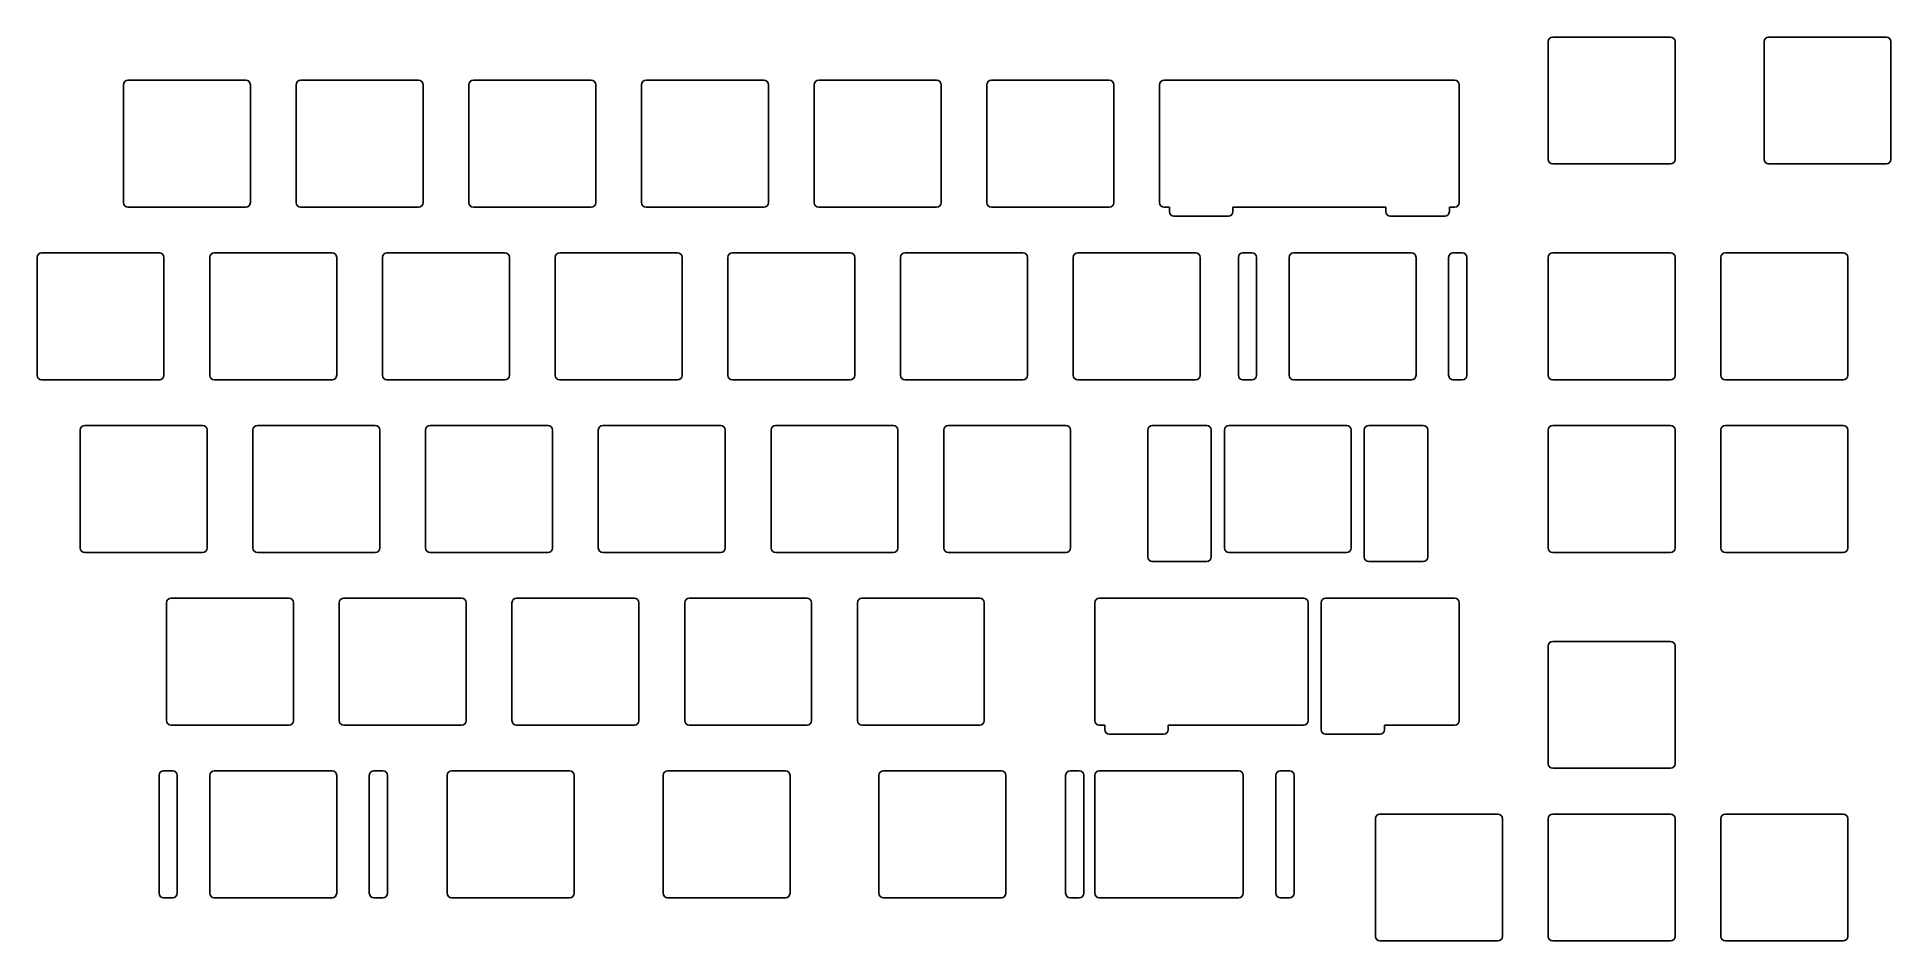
# Model space of a CAD drawing. Header units: millimetres. Extents: x 222 to 426, y -126 to -26.
import ezdxf

# ---------------------------------------------------------------- set-up
doc = ezdxf.new("R2010")
doc.units = ezdxf.units.MM

msp = doc.modelspace()

# ---------------------------------------------------------------- linework, layer by layer
for p, q in [((401.7875, -26.3375), (388.7875, -26.3375)), ((425.6, -26.3375), (412.6, -26.3375)), ((388.2875, -26.8375), (388.2875, -39.8375)), ((402.2875, -39.8375), (402.2875, -26.8375)), ((412.1, -26.8375), (412.1, -39.8375)), ((426.1, -39.8375), (426.1, -26.8375)), ((231.125, -31.6), (231.125, -44.6)), ((244.625, -31.1), (231.625, -31.1)), ((245.125, -44.6), (245.125, -31.6)), ((250.175, -31.6), (250.175, -44.6)), ((263.675, -31.1), (250.675, -31.1)), ((264.175, -44.6), (264.175, -31.6)), ((269.225, -31.6), (269.225, -44.6)), ((282.725, -31.1), (269.725, -31.1)), ((283.225, -44.6), (283.225, -31.6)), ((288.275, -31.6), (288.275, -44.6)), ((301.775, -31.1), (288.775, -31.1)), ((302.275, -44.6), (302.275, -31.6)), ((307.325, -31.6), (307.325, -44.6)), ((320.825, -31.1), (307.825, -31.1)), ((321.325, -44.6), (321.325, -31.6)), ((326.375, -31.6), (326.375, -44.6)), ((339.875, -31.1), (326.875, -31.1)), ((340.375, -44.6), (340.375, -31.6)), ((345.425, -31.6), (345.425, -44.6)), ((347.012, -31.1), (345.925, -31.1)), ((353.012, -31.1), (347.012, -31.1)), ((355.45, -31.1), (353.012, -31.1)), ((358.925, -31.1), (355.45, -31.1)), ((364.975, -31.1), (358.925, -31.1)), ((368.45, -31.1), (364.975, -31.1)), ((370.888, -31.1), (368.45, -31.1)), ((376.888, -31.1), (370.888, -31.1)), ((377.975, -31.1), (376.888, -31.1)), ((378.475, -44.6), (378.475, -31.6)), ((388.7875, -40.3375), (401.7875, -40.3375)), ((412.6, -40.3375), (425.6, -40.3375)), ((231.625, -45.1), (244.625, -45.1)), ((250.675, -45.1), (263.675, -45.1)), ((269.725, -45.1), (282.725, -45.1)), ((288.775, -45.1), (301.775, -45.1)), ((307.825, -45.1), (320.825, -45.1)), ((326.875, -45.1), (339.875, -45.1)), ((345.925, -45.1), (346.512, -45.1)), ((346.512, -45.1), (346.512, -45.6)), ((347.012, -46.1), (353.012, -46.1)), ((353.512, -45.6), (353.512, -45.1)), ((353.512, -45.1), (355.45, -45.1)), ((355.45, -45.1), (358.925, -45.1)), ((358.925, -45.1), (364.975, -45.1)), ((364.975, -45.1), (368.45, -45.1)), ((368.45, -45.1), (370.388, -45.1)), ((370.388, -45.1), (370.388, -45.6)), ((370.888, -46.1), (376.888, -46.1)), ((377.388, -45.6), (377.388, -45.1)), ((377.388, -45.1), (377.975, -45.1)), ((221.6, -50.65), (221.6, -63.65)), ((235.1, -50.15), (222.1, -50.15)), ((235.6, -63.65), (235.6, -50.65)), ((240.65, -50.65), (240.65, -63.65)), ((254.15, -50.15), (241.15, -50.15)), ((254.65, -63.65), (254.65, -50.65)), ((259.7, -50.65), (259.7, -63.65)), ((273.2, -50.15), (260.2, -50.15)), ((273.7, -63.65), (273.7, -50.65)), ((278.75, -50.65), (278.75, -63.65)), ((292.25, -50.15), (279.25, -50.15)), ((292.75, -63.65), (292.75, -50.65)), ((297.8, -50.65), (297.8, -63.65)), ((311.3, -50.15), (298.3, -50.15)), ((311.8, -63.65), (311.8, -50.65)), ((316.85, -50.65), (316.85, -63.65)), ((330.35, -50.15), (317.35, -50.15)), ((330.85, -63.65), (330.85, -50.65)), ((335.9, -50.65), (335.9, -63.65)), ((349.4, -50.15), (336.4, -50.15)), ((349.9, -63.65), (349.9, -50.65)), ((354.1125, -50.65), (354.1125, -63.65)), ((355.6125, -50.15), (354.6125, -50.15)), ((356.1125, -63.65), (356.1125, -50.65)), ((359.7125, -50.65), (359.7125, -63.65)), ((373.2125, -50.15), (360.2125, -50.15)), ((373.7125, -63.65), (373.7125, -50.65)), ((377.3125, -50.65), (377.3125, -63.65)), ((378.8125, -50.15), (377.8125, -50.15)), ((379.3125, -63.65), (379.3125, -50.65)), ((388.2875, -50.65), (388.2875, -63.65)), ((401.7875, -50.15), (388.7875, -50.15)), ((402.2875, -63.65), (402.2875, -50.65)), ((407.3375, -50.65), (407.3375, -63.65)), ((420.8375, -50.15), (407.8375, -50.15)), ((421.3375, -63.65), (421.3375, -50.65)), ((222.1, -64.15), (235.1, -64.15)), ((241.15, -64.15), (254.15, -64.15)), ((260.2, -64.15), (273.2, -64.15)), ((279.25, -64.15), (292.25, -64.15)), ((298.3, -64.15), (311.3, -64.15)), ((317.35, -64.15), (330.35, -64.15)), ((336.4, -64.15), (349.4, -64.15)), ((354.6125, -64.15), (355.6125, -64.15)), ((360.2125, -64.15), (373.2125, -64.15)), ((377.8125, -64.15), (378.8125, -64.15)), ((388.7875, -64.15), (401.7875, -64.15)), ((407.8375, -64.15), (420.8375, -64.15)), ((239.8625, -69.2), (226.8625, -69.2)), ((258.9125, -69.2), (245.9125, -69.2)), ((277.9625, -69.2), (264.9625, -69.2)), ((297.0125, -69.2), (284.0125, -69.2)), ((316.0625, -69.2), (303.0625, -69.2)), ((335.1125, -69.2), (322.1125, -69.2)), ((350.63075, -69.2), (344.63075, -69.2)), ((366.06875, -69.2), (353.06875, -69.2)), ((374.50675, -69.2), (368.50675, -69.2)), ((401.7875, -69.2), (388.7875, -69.2)), ((420.8375, -69.2), (407.8375, -69.2)), ((226.3625, -69.7), (226.3625, -82.7)), ((240.3625, -82.7), (240.3625, -69.7)), ((245.4125, -69.7), (245.4125, -82.7)), ((259.4125, -82.7), (259.4125, -69.7)), ((264.4625, -69.7), (264.4625, -82.7)), ((278.4625, -82.7), (278.4625, -69.7)), ((283.5125, -69.7), (283.5125, -82.7)), ((297.5125, -82.7), (297.5125, -69.7)), ((302.5625, -69.7), (302.5625, -82.7)), ((316.5625, -82.7), (316.5625, -69.7)), ((321.6125, -69.7), (321.6125, -82.7)), ((335.6125, -82.7), (335.6125, -69.7)), ((344.13075, -69.7), (344.13075, -83.7)), ((351.13075, -83.7), (351.13075, -69.7)), ((352.56875, -69.7), (352.56875, -82.7)), ((366.56875, -82.7), (366.56875, -69.7)), ((368.00675, -69.7), (368.00675, -83.7)), ((375.00675, -83.7), (375.00675, -69.7)), ((388.2875, -69.7), (388.2875, -82.7)), ((402.2875, -82.7), (402.2875, -69.7)), ((407.3375, -69.7), (407.3375, -82.7)), ((421.3375, -82.7), (421.3375, -69.7)), ((226.8625, -83.2), (239.8625, -83.2)), ((245.9125, -83.2), (258.9125, -83.2)), ((264.9625, -83.2), (277.9625, -83.2)), ((284.0125, -83.2), (297.0125, -83.2)), ((303.0625, -83.2), (316.0625, -83.2)), ((322.1125, -83.2), (335.1125, -83.2)), ((353.06875, -83.2), (366.06875, -83.2)), ((388.7875, -83.2), (401.7875, -83.2)), ((407.8375, -83.2), (420.8375, -83.2)), ((344.63075, -84.2), (350.63075, -84.2)), ((368.50675, -84.2), (374.50675, -84.2)), ((235.8875, -88.75), (235.8875, -101.75)), ((249.3875, -88.25), (236.3875, -88.25)), ((249.8875, -101.75), (249.8875, -88.75)), ((254.9375, -88.75), (254.9375, -101.75)), ((268.4375, -88.25), (255.4375, -88.25)), ((268.9375, -101.75), (268.9375, -88.75)), ((273.9875, -88.75), (273.9875, -101.75)), ((287.4875, -88.25), (274.4875, -88.25)), ((287.9875, -101.75), (287.9875, -88.75)), ((293.0375, -88.75), (293.0375, -101.75)), ((306.5375, -88.25), (293.5375, -88.25)), ((307.0375, -101.75), (307.0375, -88.75)), ((312.0875, -88.75), (312.0875, -101.75)), ((325.5875, -88.25), (312.5875, -88.25)), ((326.0875, -101.75), (326.0875, -88.75)), ((338.28125, -88.75), (338.28125, -101.75)), ((339.86825, -88.25), (338.78125, -88.25)), ((345.86825, -88.25), (339.86825, -88.25)), ((348.30625, -88.25), (345.86825, -88.25)), ((351.78125, -88.25), (348.30625, -88.25)), ((361.30625, -88.25), (351.78125, -88.25)), ((361.80625, -101.75), (361.80625, -88.75)), ((363.24425, -88.75), (363.24425, -102.75)), ((364.975, -88.25), (363.74425, -88.25)), ((369.74425, -88.25), (364.975, -88.25)), ((377.975, -88.25), (369.74425, -88.25)), ((378.475, -101.75), (378.475, -88.75)), ((388.2875, -93.5125), (388.2875, -106.5125)), ((401.7875, -93.0125), (388.7875, -93.0125)), ((402.2875, -106.5125), (402.2875, -93.5125)), ((236.3875, -102.25), (249.3875, -102.25)), ((255.4375, -102.25), (268.4375, -102.25)), ((274.4875, -102.25), (287.4875, -102.25)), ((293.5375, -102.25), (306.5375, -102.25)), ((312.5875, -102.25), (325.5875, -102.25)), ((338.78125, -102.25), (339.36825, -102.25)), ((339.36825, -102.25), (339.36825, -102.75)), ((346.36825, -102.75), (346.36825, -102.25)), ((346.36825, -102.25), (348.30625, -102.25)), ((348.30625, -102.25), (351.78125, -102.25)), ((351.78125, -102.25), (361.30625, -102.25)), ((370.24425, -102.75), (370.24425, -102.25)), ((370.24425, -102.25), (377.975, -102.25)), ((339.86825, -103.25), (345.86825, -103.25)), ((363.74425, -103.25), (369.74425, -103.25)), ((235.05, -107.8), (235.05, -120.8)), ((236.55, -107.3), (235.55, -107.3)), ((237.05, -120.8), (237.05, -107.8)), ((240.65, -107.8), (240.65, -120.8)), ((254.15, -107.3), (241.15, -107.3)), ((254.65, -120.8), (254.65, -107.8)), ((258.25, -107.8), (258.25, -120.8)), ((259.75, -107.3), (258.75, -107.3)), ((260.25, -120.8), (260.25, -107.8)), ((266.84375, -107.8), (266.84375, -120.8)), ((280.34375, -107.3), (267.34375, -107.3)), ((280.84375, -120.8), (280.84375, -107.8)), ((290.65625, -107.8), (290.65625, -120.8)), ((304.15625, -107.3), (291.15625, -107.3)), ((304.65625, -120.8), (304.65625, -107.8)), ((314.46875, -107.8), (314.46875, -120.8)), ((327.96875, -107.3), (314.96875, -107.3)), ((328.46875, -120.8), (328.46875, -107.8)), ((335.0625, -107.8), (335.0625, -120.8)), ((336.5625, -107.3), (335.5625, -107.3)), ((337.0625, -120.8), (337.0625, -107.8)), ((338.28125, -107.8), (338.28125, -120.8)), ((341.1625, -107.3), (338.78125, -107.3)), ((351.78125, -107.3), (341.1625, -107.3)), ((354.1625, -107.3), (351.78125, -107.3)), ((354.6625, -120.8), (354.6625, -107.8)), ((358.2625, -107.8), (358.2625, -120.8)), ((359.7625, -107.3), (358.7625, -107.3)), ((360.2625, -120.8), (360.2625, -107.8)), ((388.7875, -107.0125), (401.7875, -107.0125)), ((382.7375, -112.0625), (369.7375, -112.0625)), ((401.7875, -112.0625), (388.7875, -112.0625)), ((420.8375, -112.0625), (407.8375, -112.0625)), ((369.2375, -112.5625), (369.2375, -125.5625)), ((383.2375, -125.5625), (383.2375, -112.5625)), ((388.2875, -112.5625), (388.2875, -125.5625)), ((402.2875, -125.5625), (402.2875, -112.5625)), ((407.3375, -112.5625), (407.3375, -125.5625)), ((421.3375, -125.5625), (421.3375, -112.5625)), ((235.55, -121.3), (236.55, -121.3)), ((241.15, -121.3), (254.15, -121.3)), ((258.75, -121.3), (259.75, -121.3)), ((267.34375, -121.3), (280.34375, -121.3)), ((291.15625, -121.3), (304.15625, -121.3)), ((314.96875, -121.3), (327.96875, -121.3)), ((335.5625, -121.3), (336.5625, -121.3)), ((338.78125, -121.3), (341.1625, -121.3)), ((341.1625, -121.3), (351.78125, -121.3)), ((351.78125, -121.3), (354.1625, -121.3)), ((358.7625, -121.3), (359.7625, -121.3)), ((369.7375, -126.0625), (382.7375, -126.0625)), ((388.7875, -126.0625), (401.7875, -126.0625)), ((407.8375, -126.0625), (420.8375, -126.0625))]:
    msp.add_line(p, q)
for centre, start, end in [((388.7875, -26.8375), 90, 180), ((401.7875, -26.8375), 0, 90), ((412.6, -26.8375), 90, 180), ((425.6, -26.8375), 0, 90), ((231.625, -31.6), 90, 180), ((244.625, -31.6), 0, 90), ((250.675, -31.6), 90, 180), ((263.675, -31.6), 0, 90), ((269.725, -31.6), 90, 180), ((282.725, -31.6), 0, 90), ((288.775, -31.6), 90, 180), ((301.775, -31.6), 0, 90), ((307.825, -31.6), 90, 180), ((320.825, -31.6), 0, 90), ((326.875, -31.6), 90, 180), ((339.875, -31.6), 0, 90), ((345.925, -31.6), 90, 180), ((377.975, -31.6), 0, 90), ((388.7875, -39.8375), 180, 270), ((401.7875, -39.8375), 270, 0), ((412.6, -39.8375), 180, 270), ((425.6, -39.8375), 270, 0), ((231.625, -44.6), 180, 270), ((244.625, -44.6), 270, 0), ((250.675, -44.6), 180, 270), ((263.675, -44.6), 270, 0), ((269.725, -44.6), 180, 270), ((282.725, -44.6), 270, 0), ((288.775, -44.6), 180, 270), ((301.775, -44.6), 270, 0), ((307.825, -44.6), 180, 270), ((320.825, -44.6), 270, 0), ((326.875, -44.6), 180, 270), ((339.875, -44.6), 270, 0), ((345.925, -44.6), 180, 270), ((377.975, -44.6), 270, 0), ((347.012, -45.6), 180, 270), ((353.012, -45.6), 270, 0), ((370.888, -45.6), 180, 270), ((376.888, -45.6), 270, 0), ((222.1, -50.65), 90, 180), ((235.1, -50.65), 0, 90), ((241.15, -50.65), 90, 180), ((254.15, -50.65), 0, 90), ((260.2, -50.65), 90, 180), ((273.2, -50.65), 0, 90), ((279.25, -50.65), 90, 180), ((292.25, -50.65), 0, 90), ((298.3, -50.65), 90, 180), ((311.3, -50.65), 0, 90), ((317.35, -50.65), 90, 180), ((330.35, -50.65), 0, 90), ((336.4, -50.65), 90, 180), ((349.4, -50.65), 0, 90), ((354.6125, -50.65), 90, 180), ((355.6125, -50.65), 0, 90), ((360.2125, -50.65), 90, 180), ((373.2125, -50.65), 0, 90), ((377.8125, -50.65), 90, 180), ((378.8125, -50.65), 0, 90), ((388.7875, -50.65), 90, 180), ((401.7875, -50.65), 0, 90), ((407.8375, -50.65), 90, 180), ((420.8375, -50.65), 0, 90), ((222.1, -63.65), 180, 270), ((235.1, -63.65), 270, 0), ((241.15, -63.65), 180, 270), ((254.15, -63.65), 270, 0), ((260.2, -63.65), 180, 270), ((273.2, -63.65), 270, 0), ((279.25, -63.65), 180, 270), ((292.25, -63.65), 270, 0), ((298.3, -63.65), 180, 270), ((311.3, -63.65), 270, 0), ((317.35, -63.65), 180, 270), ((330.35, -63.65), 270, 0), ((336.4, -63.65), 180, 270), ((349.4, -63.65), 270, 0), ((354.6125, -63.65), 180, 270), ((355.6125, -63.65), 270, 0), ((360.2125, -63.65), 180, 270), ((373.2125, -63.65), 270, 0), ((377.8125, -63.65), 180, 270), ((378.8125, -63.65), 270, 0), ((388.7875, -63.65), 180, 270), ((401.7875, -63.65), 270, 0), ((407.8375, -63.65), 180, 270), ((420.8375, -63.65), 270, 0), ((226.8625, -69.7), 90, 180), ((239.8625, -69.7), 0, 90), ((245.9125, -69.7), 90, 180), ((258.9125, -69.7), 0, 90), ((264.9625, -69.7), 90, 180), ((277.9625, -69.7), 0, 90), ((284.0125, -69.7), 90, 180), ((297.0125, -69.7), 0, 90), ((303.0625, -69.7), 90, 180), ((316.0625, -69.7), 0, 90), ((322.1125, -69.7), 90, 180), ((335.1125, -69.7), 0, 90), ((344.63075, -69.7), 90, 180), ((350.63075, -69.7), 0, 90), ((353.06875, -69.7), 90, 180), ((366.06875, -69.7), 0, 90), ((368.50675, -69.7), 90, 180), ((374.50675, -69.7), 0, 90), ((388.7875, -69.7), 90, 180), ((401.7875, -69.7), 0, 90), ((407.8375, -69.7), 90, 180), ((420.8375, -69.7), 0, 90), ((226.8625, -82.7), 180, 270), ((239.8625, -82.7), 270, 0), ((245.9125, -82.7), 180, 270), ((258.9125, -82.7), 270, 0), ((264.9625, -82.7), 180, 270), ((277.9625, -82.7), 270, 0), ((284.0125, -82.7), 180, 270), ((297.0125, -82.7), 270, 0), ((303.0625, -82.7), 180, 270), ((316.0625, -82.7), 270, 0), ((322.1125, -82.7), 180, 270), ((335.1125, -82.7), 270, 0), ((344.63075, -83.7), 180, 270), ((350.63075, -83.7), 270, 0), ((353.06875, -82.7), 180, 270), ((366.06875, -82.7), 270, 0), ((368.50675, -83.7), 180, 270), ((374.50675, -83.7), 270, 0), ((388.7875, -82.7), 180, 270), ((401.7875, -82.7), 270, 0), ((407.8375, -82.7), 180, 270), ((420.8375, -82.7), 270, 0), ((236.3875, -88.75), 90, 180), ((249.3875, -88.75), 0, 90), ((255.4375, -88.75), 90, 180), ((268.4375, -88.75), 0, 90), ((274.4875, -88.75), 90, 180), ((287.4875, -88.75), 0, 90), ((293.5375, -88.75), 90, 180), ((306.5375, -88.75), 0, 90), ((312.5875, -88.75), 90, 180), ((325.5875, -88.75), 0, 90), ((338.78125, -88.75), 90, 180), ((361.30625, -88.75), 0, 90), ((363.74425, -88.75), 90, 180), ((377.975, -88.75), 0, 90), ((388.7875, -93.5125), 90, 180), ((401.7875, -93.5125), 0, 90), ((236.3875, -101.75), 180, 270), ((249.3875, -101.75), 270, 0), ((255.4375, -101.75), 180, 270), ((268.4375, -101.75), 270, 0), ((274.4875, -101.75), 180, 270), ((287.4875, -101.75), 270, 0), ((293.5375, -101.75), 180, 270), ((306.5375, -101.75), 270, 0), ((312.5875, -101.75), 180, 270), ((325.5875, -101.75), 270, 0), ((338.78125, -101.75), 180, 270), ((361.30625, -101.75), 270, 0), ((377.975, -101.75), 270, 0), ((339.86825, -102.75), 180, 270), ((345.86825, -102.75), 270, 0), ((363.74425, -102.75), 180, 270), ((369.74425, -102.75), 270, 0), ((235.55, -107.8), 90, 180), ((236.55, -107.8), 0, 90), ((241.15, -107.8), 90, 180), ((254.15, -107.8), 0, 90), ((258.75, -107.8), 90, 180), ((259.75, -107.8), 0, 90), ((267.34375, -107.8), 90, 180), ((280.34375, -107.8), 0, 90), ((291.15625, -107.8), 90, 180), ((304.15625, -107.8), 0, 90), ((314.96875, -107.8), 90, 180), ((327.96875, -107.8), 0, 90), ((335.5625, -107.8), 90, 180), ((336.5625, -107.8), 0, 90), ((338.78125, -107.8), 90, 180), ((354.1625, -107.8), 0, 90), ((358.7625, -107.8), 90, 180), ((359.7625, -107.8), 0, 90), ((388.7875, -106.5125), 180, 270), ((401.7875, -106.5125), 270, 0), ((369.7375, -112.5625), 90, 180), ((382.7375, -112.5625), 0, 90), ((388.7875, -112.5625), 90, 180), ((401.7875, -112.5625), 0, 90), ((407.8375, -112.5625), 90, 180), ((420.8375, -112.5625), 0, 90), ((235.55, -120.8), 180, 270), ((236.55, -120.8), 270, 0), ((241.15, -120.8), 180, 270), ((254.15, -120.8), 270, 0), ((258.75, -120.8), 180, 270), ((259.75, -120.8), 270, 0), ((267.34375, -120.8), 180, 270), ((280.34375, -120.8), 270, 0), ((291.15625, -120.8), 180, 270), ((304.15625, -120.8), 270, 0), ((314.96875, -120.8), 180, 270), ((327.96875, -120.8), 270, 0), ((335.5625, -120.8), 180, 270), ((336.5625, -120.8), 270, 0), ((338.78125, -120.8), 180, 270), ((354.1625, -120.8), 270, 0), ((358.7625, -120.8), 180, 270), ((359.7625, -120.8), 270, 0), ((369.7375, -125.5625), 180, 270), ((382.7375, -125.5625), 270, 0), ((388.7875, -125.5625), 180, 270), ((401.7875, -125.5625), 270, 0), ((407.8375, -125.5625), 180, 270), ((420.8375, -125.5625), 270, 0)]:
    msp.add_arc(centre, 0.5, start, end)

doc.saveas('drawing.dxf')
